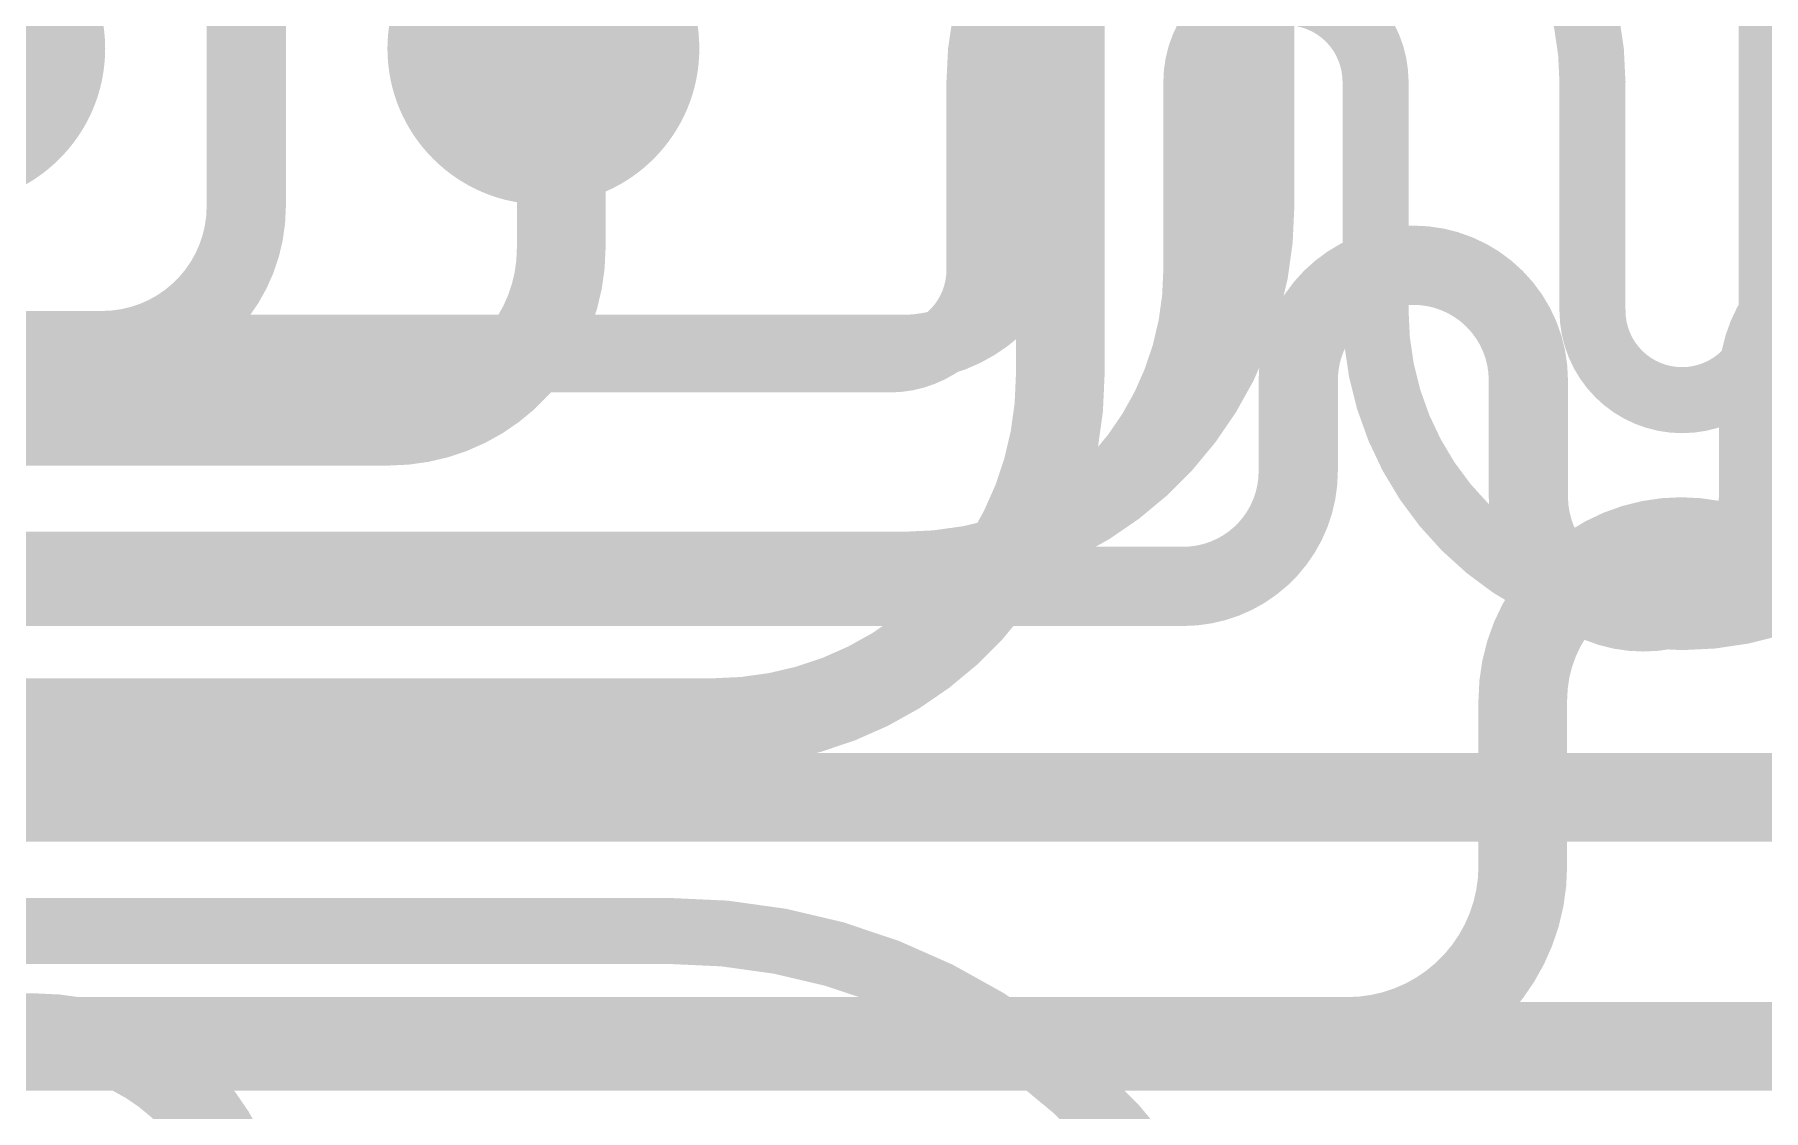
# Model space of a CAD drawing. Header units: inches. Extents: x -6 to 284, y -12 to 154.
# Drawn here: x 71.917 to 74.245, y 8.279 to 9.727 of the extents above; entities that cross this region are included whole.
import ezdxf

# ---------------------------------------------------------------- set-up
doc = ezdxf.new("R2010")
doc.units = ezdxf.units.IN
for name, color, linetype in [('Bottom Layer', 5, 'Continuous'), ('Signal L1', 76, 'Continuous'), ('Signal L2', 6, 'Continuous'), ('Top Layer', 1, 'Continuous'), ('Top Paste', 8, 'Continuous'), ('Top Solder', 216, 'Continuous')]:
    doc.layers.add(name, color=color, linetype=linetype)

# ---------------------------------------------------------------- blocks, each defined once
blk = doc.blocks.new('200_WFBGA__10_15__127')
at = {"layer": 'Top Layer'}
h = blk.add_hatch(color=1, dxfattribs=at)
edge = h.paths.add_edge_path()
edge.add_arc((-2, 0.9751), 0.16, 0, 360)
h = blk.add_hatch(color=1, dxfattribs=at)
edge = h.paths.add_edge_path()
edge.add_arc((-1.1999, 0.9751), 0.16, 0, 360)
at = {"layer": 'Top Paste'}
h = blk.add_hatch(color=8, dxfattribs=at)
edge = h.paths.add_edge_path()
edge.add_arc((-2, 0.9751), 0.16, 0, 360)
h = blk.add_hatch(color=8, dxfattribs=at)
edge = h.paths.add_edge_path()
edge.add_arc((-1.1999, 0.9751), 0.16, 0, 360)
at = {"layer": 'Top Solder'}
h = blk.add_hatch(color=216, dxfattribs=at)
edge = h.paths.add_edge_path()
edge.add_arc((-2, 0.9751), 0.21, 0, 360)
h = blk.add_hatch(color=216, dxfattribs=at)
edge = h.paths.add_edge_path()
edge.add_arc((-1.1999, 0.9751), 0.21, 0, 360)

msp = doc.modelspace()

# ---------------------------------------------------------------- linework, layer by layer
at = {"layer": 'Bottom Layer'}
for points in [[(72.2018, 9.4959, 0.1067, 0.1067, 0), (72.2018, 10.0332, 0.1067, 0.1067, 0)], [(72.2018, 9.4959, 0.1067, 0.1067, -0.414214), (72.0075, 9.3016, 0.1067, 0.1067, 0)], [(73.6184, 9.2616, 0.1067, 0.1067, -1), (73.9283, 9.2616, 0.1067, 0.1067, 0)], [(74.2382, 9.2616, 0.1067, 0.1067, -1), (74.548, 9.2616, 0.1067, 0.1067, 0)], [(68.0112, 9.3016, 0.1067, 0.1067, 0), (72.0075, 9.3016, 0.1067, 0.1067, 0)], [(73.6184, 9.1391, 0.1067, 0.1067, 0), (73.6184, 9.2616, 0.1067, 0.1067, 0)], [(73.9283, 9.1047, 0.1067, 0.1067, 0), (73.9283, 9.2616, 0.1067, 0.1067, 0)], [(74.2382, 9.1047, 0.1067, 0.1067, 0), (74.2382, 9.2616, 0.1067, 0.1067, 0)], [(73.6184, 9.1391, 0.1067, 0.1067, -0.414214), (73.4635, 8.9841, 0.1067, 0.1067, 0)], [(74.2382, 9.1047, 0.1067, 0.1067, -1), (73.9283, 9.1047, 0.1067, 0.1067, 0)], [(67.7184, 8.9841, 0.1067, 0.1067, 0), (73.4101, 8.9841, 0.1067, 0.1067, 0)], [(73.4101, 8.9841, 0.1067, 0.1067, 0), (73.4635, 8.9841, 0.1067, 0.1067, 0)], [(67.2823, 8.7002, 0.1067, 0.1067, 0), (73.1327, 8.7002, 0.1067, 0.1067, 0)], [(73.1327, 8.7002, 0.1067, 0.1067, 0), (75.3908, 8.7002, 0.1067, 0.1067, 0)], [(67.7508, 8.3827, 0.1067, 0.1067, 0), (71.9194, 8.3827, 0.1067, 0.1067, 0)], [(71.9194, 8.3827, 0.1067, 0.1067, -0.414214), (72.2018, 8.1003, 0.1067, 0.1067, 0)]]:
    msp.add_lwpolyline(points, format="xyseb", dxfattribs=at)
for points in [[(72.1752, 9.4959, 0.0533, 0.0533, 1), (72.2285, 9.4959, 0.0533, 0.0533, 1)], [(72.1752, 9.4959, 0.0533, 0.0533, 1), (72.2285, 9.4959, 0.0533, 0.0533, 1)], [(71.9809, 9.3016, 0.0533, 0.0533, 1), (72.0342, 9.3016, 0.0533, 0.0533, 1)], [(71.9809, 9.3016, 0.0533, 0.0533, 1), (72.0342, 9.3016, 0.0533, 0.0533, 1)], [(73.5917, 9.2616, 0.0533, 0.0533, 1), (73.6451, 9.2616, 0.0533, 0.0533, 1)], [(73.5917, 9.2616, 0.0533, 0.0533, 1), (73.6451, 9.2616, 0.0533, 0.0533, 1)], [(73.9016, 9.2616, 0.0533, 0.0533, 1), (73.955, 9.2616, 0.0533, 0.0533, 1)], [(73.9016, 9.2616, 0.0533, 0.0533, 1), (73.955, 9.2616, 0.0533, 0.0533, 1)], [(74.2115, 9.2616, 0.0533, 0.0533, 1), (74.2648, 9.2616, 0.0533, 0.0533, 1)], [(74.2115, 9.2616, 0.0533, 0.0533, 1), (74.2648, 9.2616, 0.0533, 0.0533, 1)], [(73.5917, 9.1391, 0.0533, 0.0533, 1), (73.6451, 9.1391, 0.0533, 0.0533, 1)], [(73.5917, 9.1391, 0.0533, 0.0533, 1), (73.6451, 9.1391, 0.0533, 0.0533, 1)], [(73.9016, 9.1047, 0.0533, 0.0533, 1), (73.955, 9.1047, 0.0533, 0.0533, 1)], [(73.9016, 9.1047, 0.0533, 0.0533, 1), (73.955, 9.1047, 0.0533, 0.0533, 1)], [(74.2115, 9.1047, 0.0533, 0.0533, 1), (74.2648, 9.1047, 0.0533, 0.0533, 1)], [(74.2115, 9.1047, 0.0533, 0.0533, 1), (74.2648, 9.1047, 0.0533, 0.0533, 1)], [(73.3834, 8.9841, 0.0533, 0.0533, 1), (73.4368, 8.9841, 0.0533, 0.0533, 1)], [(73.3834, 8.9841, 0.0533, 0.0533, 1), (73.4368, 8.9841, 0.0533, 0.0533, 1)], [(73.4368, 8.9841, 0.0533, 0.0533, 1), (73.4901, 8.9841, 0.0533, 0.0533, 1)], [(73.4368, 8.9841, 0.0533, 0.0533, 1), (73.4901, 8.9841, 0.0533, 0.0533, 1)], [(73.106, 8.7002, 0.0533, 0.0533, 1), (73.1593, 8.7002, 0.0533, 0.0533, 1)], [(73.106, 8.7002, 0.0533, 0.0533, 1), (73.1593, 8.7002, 0.0533, 0.0533, 1)], [(71.8928, 8.3827, 0.0533, 0.0533, 1), (71.9461, 8.3827, 0.0533, 0.0533, 1)], [(71.8928, 8.3827, 0.0533, 0.0533, 1), (71.9461, 8.3827, 0.0533, 0.0533, 1)]]:
    msp.add_lwpolyline(points, format="xyseb", close=True, dxfattribs=at)
at = {"layer": 'Signal L1'}
for points in [[(73.2979, 9.2679, 0.1194, 0.1194, 0), (73.2979, 11.5074, 0.1194, 0.1194, 0)], [(72.6259, 9.439, 0.1194, 0.1194, 0), (72.6259, 11.4387, 0.1194, 0.1194, 0)], [(72.6259, 9.439, 0.1194, 0.1194, -0.414214), (72.3934, 9.2065, 0.1194, 0.1194, 0)], [(73.2979, 9.2679, 0.1194, 0.1194, -0.414214), (72.8307, 8.8007, 0.1194, 0.1194, 0)], [(68.3433, 9.2065, 0.1194, 0.1194, 0), (72.3934, 9.2065, 0.1194, 0.1194, 0)], [(73.9208, 8.8311, 0.1194, 0.1194, -1), (74.3475, 8.8311, 0.1194, 0.1194, 0)], [(73.9208, 8.6076, 0.1194, 0.1194, 0), (73.9208, 8.8311, 0.1194, 0.1194, 0)], [(65.869, 8.8007, 0.1194, 0.1194, 0), (72.8307, 8.8007, 0.1194, 0.1194, 0)], [(73.9208, 8.6076, 0.1194, 0.1194, -0.414214), (73.6846, 8.3714, 0.1194, 0.1194, 0)], [(64.0148, 8.3714, 0.1194, 0.1194, 0), (73.6846, 8.3714, 0.1194, 0.1194, 0)]]:
    msp.add_lwpolyline(points, format="xyseb", dxfattribs=at)
for points in [[(72.5961, 9.439, 0.0597, 0.0597, 1), (72.6558, 9.439, 0.0597, 0.0597, 1)], [(72.5961, 9.439, 0.0597, 0.0597, 1), (72.6558, 9.439, 0.0597, 0.0597, 1)], [(73.268, 9.2679, 0.0597, 0.0597, 1), (73.3277, 9.2679, 0.0597, 0.0597, 1)], [(73.268, 9.2679, 0.0597, 0.0597, 1), (73.3277, 9.2679, 0.0597, 0.0597, 1)], [(72.3636, 9.2065, 0.0597, 0.0597, 1), (72.4233, 9.2065, 0.0597, 0.0597, 1)], [(72.3636, 9.2065, 0.0597, 0.0597, 1), (72.4233, 9.2065, 0.0597, 0.0597, 1)], [(73.891, 8.8311, 0.0597, 0.0597, 1), (73.9506, 8.8311, 0.0597, 0.0597, 1)], [(73.891, 8.8311, 0.0597, 0.0597, 1), (73.9506, 8.8311, 0.0597, 0.0597, 1)], [(72.8009, 8.8007, 0.0597, 0.0597, 1), (72.8605, 8.8007, 0.0597, 0.0597, 1)], [(72.8009, 8.8007, 0.0597, 0.0597, 1), (72.8605, 8.8007, 0.0597, 0.0597, 1)], [(73.891, 8.6076, 0.0597, 0.0597, 1), (73.9506, 8.6076, 0.0597, 0.0597, 1)], [(73.891, 8.6076, 0.0597, 0.0597, 1), (73.9506, 8.6076, 0.0597, 0.0597, 1)], [(73.6547, 8.3714, 0.0597, 0.0597, 1), (73.7144, 8.3714, 0.0597, 0.0597, 1)], [(73.6547, 8.3714, 0.0597, 0.0597, 1), (73.7144, 8.3714, 0.0597, 0.0597, 1)]]:
    msp.add_lwpolyline(points, format="xyseb", close=True, dxfattribs=at)
at = {"layer": 'Signal L2'}
for points in [[(73.1891, 9.6636, 0.0889, 0.0889, -1), (74.0146, 9.6636, 0.0889, 0.0889, 0)], [(73.4812, 9.6636, 0.0889, 0.0889, -1), (73.7225, 9.6636, 0.0889, 0.0889, 0)], [(74.2559, 9.3555, 0.0889, 0.0889, 0), (74.2559, 9.7906, 0.0889, 0.0889, 0)], [(73.1891, 9.4104, 0.0889, 0.0889, 0), (73.1891, 9.6636, 0.0889, 0.0889, 0)], [(73.4812, 9.4104, 0.0889, 0.0889, 0), (73.4812, 9.6636, 0.0889, 0.0889, 0)], [(73.7225, 9.3555, 0.0889, 0.0889, 0), (73.7225, 9.6636, 0.0889, 0.0889, 0)], [(74.0146, 9.3555, 0.0889, 0.0889, 0), (74.0146, 9.6636, 0.0889, 0.0889, 0)], [(73.4812, 9.4104, 0.0889, 0.0889, -0.414214), (73.0685, 8.9976, 0.0889, 0.0889, 0)], [(73.1891, 9.4104, 0.0889, 0.0889, -0.414214), (73.0685, 9.2897, 0.0889, 0.0889, 0)], [(74.548, 9.3555, 0.0889, 0.0889, -1), (73.7225, 9.3555, 0.0889, 0.0889, 0)], [(74.2559, 9.3555, 0.0889, 0.0889, -1), (74.0146, 9.3555, 0.0889, 0.0889, 0)], [(70.7091, 9.2897, 0.0889, 0.0889, 0), (73.0685, 9.2897, 0.0889, 0.0889, 0)], [(68.0694, 8.9976, 0.0889, 0.0889, 0), (73.0685, 8.9976, 0.0889, 0.0889, 0)], [(66.3847, 8.7002, 0.1194, 0.1194, 0), (76.2672, 8.7002, 0.1194, 0.1194, 0)], [(64.4797, 8.3649, 0.1194, 0.1194, 0), (78.6093, 8.3649, 0.1194, 0.1194, 0)]]:
    msp.add_lwpolyline(points, format="xyseb", dxfattribs=at)
for points in [[(73.1669, 9.6636, 0.0445, 0.0445, 1), (73.2114, 9.6636, 0.0445, 0.0445, 1)], [(73.1669, 9.6636, 0.0445, 0.0445, 1), (73.2114, 9.6636, 0.0445, 0.0445, 1)], [(73.459, 9.6636, 0.0445, 0.0445, 1), (73.5035, 9.6636, 0.0445, 0.0445, 1)], [(73.459, 9.6636, 0.0445, 0.0445, 1), (73.5035, 9.6636, 0.0445, 0.0445, 1)], [(73.7003, 9.6636, 0.0445, 0.0445, 1), (73.7448, 9.6636, 0.0445, 0.0445, 1)], [(73.7003, 9.6636, 0.0445, 0.0445, 1), (73.7448, 9.6636, 0.0445, 0.0445, 1)], [(73.9924, 9.6636, 0.0445, 0.0445, 1), (74.0369, 9.6636, 0.0445, 0.0445, 1)], [(73.9924, 9.6636, 0.0445, 0.0445, 1), (74.0369, 9.6636, 0.0445, 0.0445, 1)], [(73.1669, 9.4104, 0.0445, 0.0445, 1), (73.2114, 9.4104, 0.0445, 0.0445, 1)], [(73.1669, 9.4104, 0.0445, 0.0445, 1), (73.2114, 9.4104, 0.0445, 0.0445, 1)], [(73.459, 9.4104, 0.0445, 0.0445, 1), (73.5035, 9.4104, 0.0445, 0.0445, 1)], [(73.459, 9.4104, 0.0445, 0.0445, 1), (73.5035, 9.4104, 0.0445, 0.0445, 1)], [(73.7003, 9.3555, 0.0445, 0.0445, 1), (73.7448, 9.3555, 0.0445, 0.0445, 1)], [(73.7003, 9.3555, 0.0445, 0.0445, 1), (73.7448, 9.3555, 0.0445, 0.0445, 1)], [(73.9924, 9.3555, 0.0445, 0.0445, 1), (74.0369, 9.3555, 0.0445, 0.0445, 1)], [(73.9924, 9.3555, 0.0445, 0.0445, 1), (74.0369, 9.3555, 0.0445, 0.0445, 1)], [(74.2337, 9.3555, 0.0445, 0.0445, 1), (74.2782, 9.3555, 0.0445, 0.0445, 1)], [(74.2337, 9.3555, 0.0445, 0.0445, 1), (74.2782, 9.3555, 0.0445, 0.0445, 1)], [(73.0463, 9.2897, 0.0445, 0.0445, 1), (73.0907, 9.2897, 0.0445, 0.0445, 1)], [(73.0463, 9.2897, 0.0445, 0.0445, 1), (73.0907, 9.2897, 0.0445, 0.0445, 1)], [(73.0463, 8.9976, 0.0445, 0.0445, 1), (73.0907, 8.9976, 0.0445, 0.0445, 1)], [(73.0463, 8.9976, 0.0445, 0.0445, 1), (73.0907, 8.9976, 0.0445, 0.0445, 1)]]:
    msp.add_lwpolyline(points, format="xyseb", close=True, dxfattribs=at)
at = {"layer": 'Top Layer'}
for points in [[(73.2766, 9.4954, 0.0889, 0.0889, 0), (73.2766, 11.1116, 0.0889, 0.0889, 0)], [(73.5687, 9.4954, 0.0889, 0.0889, 0), (73.5687, 11.1116, 0.0889, 0.0889, 0)], [(73.5687, 9.4954, 0.0889, 0.0889, -0.414214), (73.0865, 9.0132, 0.0889, 0.0889, 0)], [(73.2766, 9.4954, 0.0889, 0.0889, -0.414214), (73.0865, 9.3053, 0.0889, 0.0889, 0)], [(67.9081, 9.3053, 0.0889, 0.0889, 0), (73.0865, 9.3053, 0.0889, 0.0889, 0)], [(71.6507, 9.0132, 0.0889, 0.0889, 0), (73.0865, 9.0132, 0.0889, 0.0889, 0)], [(68.4193, 8.5202, 0.0889, 0.0889, 0), (72.7709, 8.5202, 0.0889, 0.0889, 0)], [(72.7709, 8.5202, 0.0889, 0.0889, -0.414214), (73.5839, 7.7072, 0.0889, 0.0889, 0)]]:
    msp.add_lwpolyline(points, format="xyseb", dxfattribs=at)
for points in [[(73.2543, 9.4954, 0.0445, 0.0445, 1), (73.2988, 9.4954, 0.0445, 0.0445, 1)], [(73.2543, 9.4954, 0.0445, 0.0445, 1), (73.2988, 9.4954, 0.0445, 0.0445, 1)], [(73.5464, 9.4954, 0.0445, 0.0445, 1), (73.5909, 9.4954, 0.0445, 0.0445, 1)], [(73.5464, 9.4954, 0.0445, 0.0445, 1), (73.5909, 9.4954, 0.0445, 0.0445, 1)], [(73.0643, 9.3053, 0.0445, 0.0445, 1), (73.1087, 9.3053, 0.0445, 0.0445, 1)], [(73.0643, 9.3053, 0.0445, 0.0445, 1), (73.1087, 9.3053, 0.0445, 0.0445, 1)], [(73.0643, 9.0132, 0.0445, 0.0445, 1), (73.1087, 9.0132, 0.0445, 0.0445, 1)], [(73.0643, 9.0132, 0.0445, 0.0445, 1), (73.1087, 9.0132, 0.0445, 0.0445, 1)], [(72.7487, 8.5202, 0.0445, 0.0445, 1), (72.7931, 8.5202, 0.0445, 0.0445, 1)], [(72.7487, 8.5202, 0.0445, 0.0445, 1), (72.7931, 8.5202, 0.0445, 0.0445, 1)]]:
    msp.add_lwpolyline(points, format="xyseb", close=True, dxfattribs=at)

# ---------------------------------------------------------------- block references
msp.add_blockref('200_WFBGA__10_15__127', (73.8018, 8.7332))

doc.saveas('drawing.dxf')
